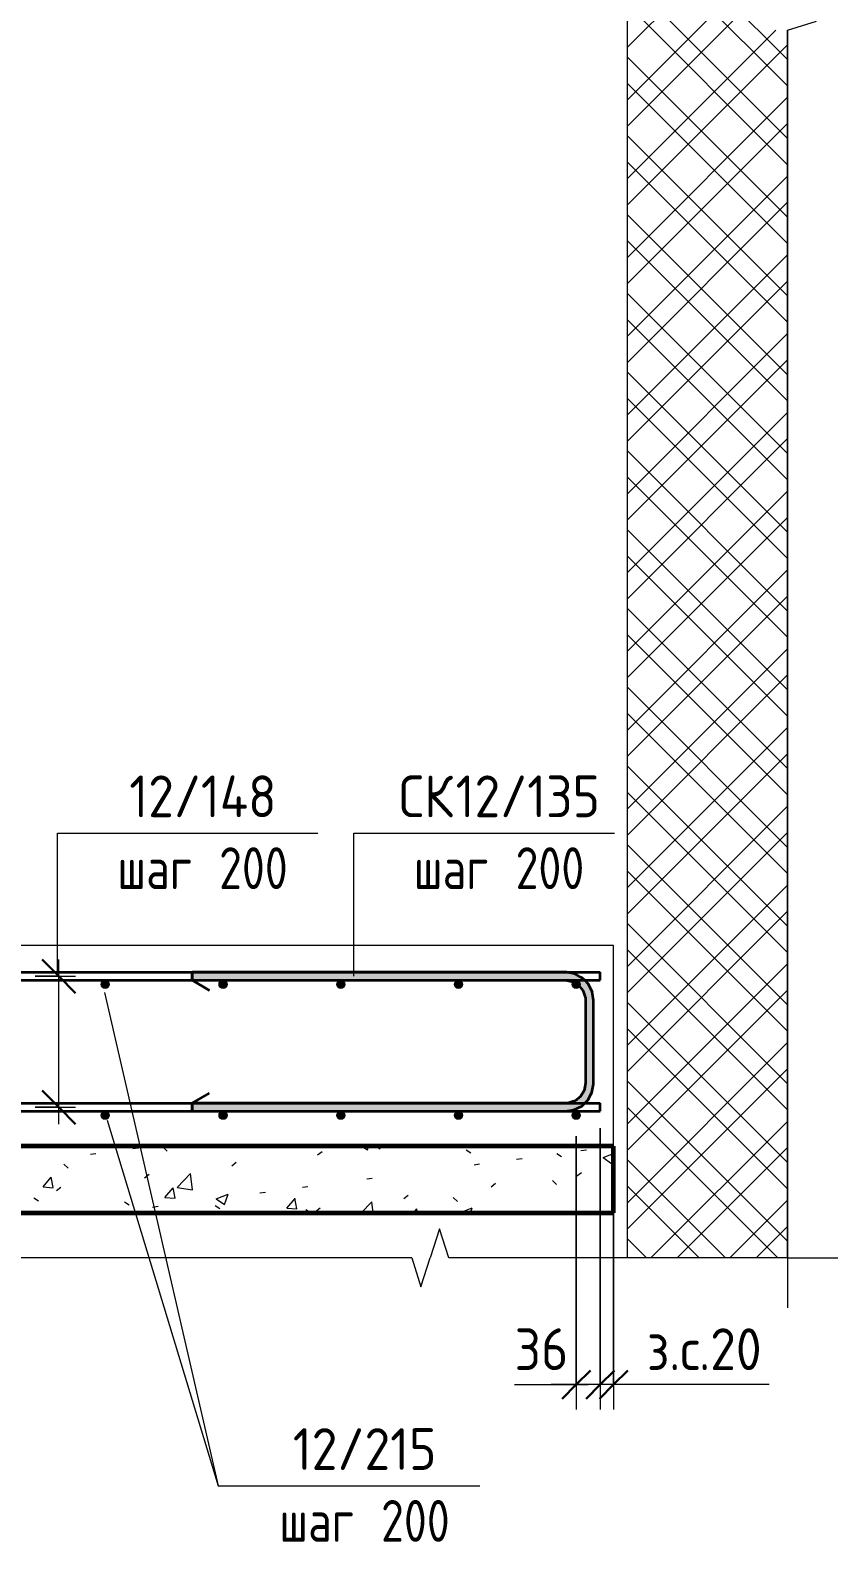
# Model space of a CAD drawing. Header units: millimetres. Extents: x -420 to 46222, y -4716 to 36443.
# Drawn here: x 40462 to 41669, y -3702 to -1440 of the extents above; entities that cross this region are included whole.
import ezdxf

# ---------------------------------------------------------------- set-up
doc = ezdxf.new("R2010")
doc.units = ezdxf.units.MM
for name, color, linetype, lineweight in [('AA_Dim', 7, 'Continuous', 9), ('AA_Dim-25', 7, 'Continuous', 9), ('AA_Linii', 7, 'Continuous', 9), ('AA_Oformlenie', 7, 'Continuous', 9), ('AA_Vinoska', 7, 'Continuous', 9), ('AF_Pokritie', 7, 'Continuous', 9), ('AF_Stena', 7, 'Continuous', 20), ('AF_Stena_Опалубка', 253, 'Continuous', 20), ('KR_Armatura', 7, 'Continuous', 20), ('KR_Armatura_Tonkie', 7, 'Continuous', 20), ('KR_Fundament', 7, 'Continuous', 20)]:
    doc.layers.add(name, color=color, linetype=linetype, lineweight=lineweight)
doc.styles.add('ISOCPEUR_6', font='isocpeur.ttf', dxfattribs={"width": 0.9, "height": 62.5})
doc.styles.add('ISOCPEUR_7', font='isocpeur.ttf', dxfattribs={"width": 0.85, "height": 62.5})
doc.styles.add('ISOCPEUR_8', font='isocpeur.ttf', dxfattribs={"width": 0.8, "height": 62.5})
doc.dimstyles.new('00_Точн_3_знака__прозр__2', dxfattribs={"dimscale": 304.8, "dimtxt": 62.248823, "dimasz": 0.139436, "dimexe": 0.123031, "dimexo": 0.082021, "dimgap": 0.008202, "dimtad": 1, "dimdec": 3, "dimrnd": 0.001, "dimdsep": 46, "dimtxsty": 'ISOCPEUR_6', "dimblk1": 'OBLIQUE', "dimblk2": 'OBLIQUE', "dimsah": 1, "dimcen": 0.09, "dimdle": 0.123031, "dimazin": 0, "dimtfac": 1, "dimtdec": 4, "dimtix": 1, "dimtmove": 1, "dimatfit": 3, "dimfxl": 1, "dimtvp": 1, "dimtolj": 1, "dimtzin": 0, "dimlwd": 18, "dimlwe": 18, "dimarcsym": 2})
doc.dimstyles.new('10_Раскладка_арматуры_с_засечками_3', dxfattribs={"dimscale": 304.8, "dimtxt": 0.18, "dimasz": 0.164042, "dimexe": 0.082021, "dimexo": 0, "dimgap": 0, "dimtad": 1, "dimdec": 3, "dimrnd": 0.001, "dimdsep": 46, "dimtxsty": 'ISOCPEUR_7', "dimblk1": 'OBLIQUE', "dimblk2": 'OBLIQUE', "dimsah": 1, "dimcen": 0.09, "dimdle": 0.082021, "dimazin": 0, "dimtfac": 1, "dimtdec": 4, "dimtix": 1, "dimtmove": 0, "dimatfit": 3, "dimfxl": 1, "dimtvp": 1, "dimtolj": 1, "dimtzin": 0, "dimlwd": 18, "dimlwe": 18, "dimarcsym": 2})

# ---------------------------------------------------------------- blocks, each defined once
blk = doc.blocks.new('350_Стержень П торец СК-СГ _НесАрм_РабПлоск_ - 350_Стержень П торец СК-СГ _НесАрм_РабПлоск_-4078482-2-2 Армирование')
at = {"layer": 'KR_Armatura_Tonkie', "lineweight": 35}
for p, q in [((3328.8, -2850), (2770.8, -2850)), ((2770.8, -2861.8), (2770.8, -2850.2)), ((2770.8, -2850.2), (2770.8, -2861.8)), ((2770.8, -2862), (3328.8, -2862)), ((2770.8, -2862), (2796.8, -2877)), ((3328.8, -2862), (3338.3, -2863.7)), ((3340.9, -2864.8), (3347.3, -2868.7)), ((3349.2, -2870.1), (3355.1, -2877.7)), ((3355.9, -2879.5), (3358.2, -2887)), ((3358.8, -2892), (3358.8, -3016)), ((3370.8, -3016), (3370.8, -2892)), ((3356, -3028), (3352.1, -3034.5)), ((3358.8, -3016), (3357.1, -3025.5)), ((2770.8, -3046), (2796.8, -3031)), ((3328.8, -3046), (2770.8, -3046)), ((2770.8, -3046.2), (2770.8, -3055)), ((2770.8, -3055), (2770.8, -3046.2)), ((3341.3, -3043), (3333.8, -3045.3)), ((3350.7, -3036.4), (3343.1, -3042.3)), ((2770.8, -3055.2), (2770.8, -3057.8)), ((2770.8, -3057.8), (2770.8, -3055.2)), ((2770.8, -3058), (3328.8, -3058))]:
    blk.add_line(p, q, dxfattribs=at)
at = {"layer": 'KR_Armatura_Tonkie', "lineweight": 35, "flags": 128}
for points in [[(3333.2, -2850.6), (3330.4, -2850), (3328.8, -2850)], [(3345.6, -2853.9), (3343, -2852.5), (3341.5, -2852.2)], [(3355.9, -2860.3), (3354.2, -2858.6), (3352.2, -2857.5)], [(3363.9, -2869.3), (3363.2, -2867.8), (3361.2, -2865.7)], [(3369, -2880.2), (3368.9, -2879.3), (3367.5, -2876.6)], [(3367, -3032.7), (3368.4, -3030.1), (3368.7, -3028.6)], [(3370.2, -3020.4), (3370.8, -3017.5), (3370.8, -3016)], [(3351.5, -3051.1), (3353, -3050.3), (3355.1, -3048.3)], [(3360.5, -3043.1), (3362.3, -3041.4), (3363.3, -3039.4)], [(3340.7, -3056.2), (3341.5, -3056), (3344.2, -3054.7)]]:
    blk.add_lwpolyline(points, dxfattribs=at)
blk = doc.blocks.new('350_Стержень П торец СК-СГ _НесАрм_РабПлоск_ - 350_Стержень П торец СК-СГ _НесАрм_РабПлоск_-V15-2-2 Армирование')
at = {"layer": 'KR_Armatura_Tonkie', "lineweight": 35}
for points in [[(2961.7, -2862), (3328.8, -2861.8), (3328.8, -2850), (2770.8, -2850.2), (2770.8, -2862), (2941.1, -2862)], [(3370.8, -2892), (3369.4, -2881.1), (3364.9, -2870.7), (3358.1, -2862), (3349, -2855.3), (3339.7, -2851.4), (3328.8, -2850.2), (3328.8, -2862), (3336.6, -2863), (3344, -2866.1), (3350, -2870.8), (3354.9, -2877.3), (3357.8, -2884.3), (3359, -2892), (3370.6, -2892)], [(3364.8, -3016), (3370.8, -3016), (3370.6, -2892), (3358.8, -2892), (3359, -3016), (3363.3, -3016)], [(3328.8, -3058), (3339.7, -3056.6), (3349.8, -3052.4), (3358.5, -3045.7), (3365.2, -3037), (3369.4, -3026.9), (3370.6, -3016), (3358.8, -3016), (3357.5, -3024.4), (3354.3, -3031.7), (3350, -3037.2), (3343.5, -3042.1), (3336.5, -3045), (3328.8, -3046.2), (3328.8, -3057.8)], [(2796.4, -3058), (3328.8, -3057.8), (3328.8, -3046), (2770.8, -3046.2), (2770.8, -3058), (2775.8, -3058)]]:
    blk.add_hatch(color=256, dxfattribs=at).paths.add_polyline_path(points)
for p, q in [((3328.8, -2850), (2770.8, -2850)), ((2770.8, -2862), (2770.8, -2850)), ((2770.8, -2850.2), (2770.8, -2861.8)), ((2770.8, -2862), (3328.8, -2862)), ((2770.8, -2862), (2796.8, -2877)), ((3358.8, -2892), (3358.8, -3016)), ((3370.8, -3016), (3370.8, -2892)), ((2770.8, -3046), (2796.8, -3031)), ((3328.8, -3046), (2770.8, -3046)), ((2770.8, -3058), (2770.8, -3046)), ((2770.8, -3046.2), (2770.8, -3055)), ((2770.8, -3055.2), (2770.8, -3057.8)), ((2770.8, -3058), (3328.8, -3058))]:
    blk.add_line(p, q, dxfattribs=at)
at = {"layer": 'KR_Armatura_Tonkie', "lineweight": 35, "flags": 128}
for points in [[(3357.6, -2862), (3354.2, -2858.6), (3343, -2852.5), (3330.4, -2850), (3328.8, -2850)], [(3328.8, -2862), (3339.5, -2864), (3348.7, -2869.6), (3355.4, -2878.1), (3358.6, -2888.5), (3358.8, -2892)], [(3370.8, -2892), (3368.9, -2879.3), (3363.2, -2867.8), (3357.6, -2862)], [(3358.8, -3016), (3356.9, -3026.7), (3351.3, -3035.9), (3342.7, -3042.6), (3332.4, -3045.8), (3328.8, -3046)], [(3357.5, -3046), (3362.3, -3041.4), (3368.4, -3030.1), (3370.8, -3017.5), (3370.8, -3016)], [(3328.8, -3058), (3341.5, -3056), (3353, -3050.3), (3357.5, -3046)]]:
    blk.add_lwpolyline(points, dxfattribs=at)
blk = doc.blocks.new('011_Прямоугольник обрыва _ЭлУзла_ - 011_Прямоугольник обрыва _ЭлУзла_-4189075-2-2 Армирование')
at = {"layer": 'AA_Oformlenie'}
for p, q in [((3660.8, -1440.5), (3660.8, -3277.3)), ((3098.9, -3277.3), (2085.7, -3277.3)), ((3660.8, -3277.3), (3154.6, -3277.3))]:
    blk.add_line(p, q, dxfattribs=at)
blk = doc.blocks.new('DIMBLOCK85-2-2 Армирование')
at = {"layer": 'AA_Dim-25', "lineweight": 30}
for p, q in [((40504.6, -2856), (40479.6, -2831)), ((40504.6, -2856), (40529.6, -2881)), ((40504.6, -3052), (40479.6, -3027)), ((40504.6, -3052), (40529.6, -3077))]:
    blk.add_line(p, q, dxfattribs=at)
at = {"layer": 'AA_Dim-25', "lineweight": 18}
for p, q in [((40504.6, -3077), (40504.6, -2831)), ((40469.3, -2856), (40529.6, -2856)), ((40504.6, -2856), (40469.3, -2856)), ((40469.3, -3052), (40529.6, -3052)), ((40504.6, -3052), (40469.3, -3052))]:
    blk.add_line(p, q, dxfattribs=at)
blk = doc.blocks.new('_Oblique')
at = {"color": 0, "linetype": 'ByBlock', "lineweight": -2}
blk.add_line((-0.5, -0.5), (0.5, 0.5), dxfattribs=at)
blk = doc.blocks.new('042_М_Арматуры - Диам длина поз _ Комментарий-3662934-2-2 Армирование')
at = {"layer": 'AA_Vinoska'}
blk.add_line((2608.7, -2641.8), (2958.7, -2641.8), dxfattribs=at)
blk = doc.blocks.new('DIMBLOCK108-2-2 Армирование')
at = {"layer": 'AA_Dim-25', "lineweight": 18}
for p, q in [((41314, -3083), (41314, -3504.3)), ((41314, -3466.8), (41314, -3083)), ((41334, -3135), (41334, -3504.3)), ((41334, -3466.8), (41334, -3135)), ((41371.5, -3466.8), (41314, -3466.8)), ((41358.6, -3466.8), (41324, -3466.8)), ((41566.7, -3466.8), (41358.6, -3466.8))]:
    blk.add_line(p, q, dxfattribs=at)
at = {"layer": 'AA_Dim-25', "lineweight": 30}
for p, q in [((41314, -3466.8), (41335.3, -3445.6)), ((41334, -3466.8), (41355.3, -3445.6)), ((41314, -3466.8), (41292.8, -3488.1)), ((41334, -3466.8), (41312.8, -3488.1))]:
    blk.add_line(p, q, dxfattribs=at)
at = {"layer": 'AA_Dim-25', "color": 0, "lineweight": 18, "insert": (41383.6, -3382.7), "char_height": 62.5, "width": 219.786, "attachment_point": 1, "line_spacing_factor": 1.149209, "style": 'ISOCPEUR_6'}
blk.add_mtext('з.с.20', dxfattribs=at)
blk = doc.blocks.new('DIMBLOCK109-2-2 Армирование')
at = {"layer": 'AA_Dim-25', "lineweight": 18}
for p, q in [((41278, -3095), (41278, -3504.3)), ((41278, -3466.8), (41278, -3095)), ((41314, -3083), (41314, -3504.3)), ((41314, -3466.8), (41314, -3083)), ((41185.9, -3466.8), (41289.9, -3466.8)), ((41314, -3466.8), (41240.5, -3466.8)), ((41289.9, -3466.8), (41296, -3466.8))]:
    blk.add_line(p, q, dxfattribs=at)
at = {"layer": 'AA_Dim-25', "lineweight": 30}
for p, q in [((41278, -3466.8), (41299.3, -3445.6)), ((41314, -3466.8), (41335.3, -3445.6)), ((41278, -3466.8), (41256.8, -3488.1)), ((41314, -3466.8), (41292.8, -3488.1))]:
    blk.add_line(p, q, dxfattribs=at)
at = {"layer": 'AA_Dim-25', "color": 0, "lineweight": 18, "insert": (41185.9, -3382.7), "char_height": 62.5, "width": 94.81, "attachment_point": 1, "line_spacing_factor": 1.149209, "style": 'ISOCPEUR_6'}
blk.add_mtext('36', dxfattribs=at)

msp = doc.modelspace()

# ---------------------------------------------------------------- hatches: boundary and pattern name
at = {"layer": 'AA_Oformlenie'}
h = msp.add_hatch(dxfattribs=at)
h.set_pattern_fill('FP_16', color=250, style=0, pattern_type=2)
h.set_pattern_definition([(135, (42073.945, 825), (-58.9331, -58.9331), []), (135, (42113.23, 825), (-58.9331, -58.9331), [])])
h.paths.add_polyline_path([(41594.0101, -3277.2851), (41594.0101, -1440.4638), (41573.9323, -1440.4638), (41573.9323, -1412.9638), (41594.0101, -1412.9638), (41550.685, -1398.8867), (41594.0101, -1384.8095), (41594.0101, 2288.1787), (41573.9323, 2288.1787), (41573.9323, 2315.6787), (41594.0101, 2315.6787), (41550.685, 2329.7559), (41594.0101, 2343.8331), (41594.0101, 3800), (41354.0101, 3800), (41354.0101, -3277.2851)])
at = {"layer": 'AF_Pokritie'}
h = msp.add_hatch(dxfattribs=at)
h.set_pattern_fill('FP_15', color=256, style=0, pattern_type=2)
h.set_pattern_definition([(50, (42073.94, 825), (182.1847, -15.939), [19.05, -209.55]), (355, (42073.94, 825), (-35.2424, 191.0566), [15.24, -167.64]), (100.451, (42089.13, 823.67), (146.9425, 175.117), [16.19, -178.09]), (46.184, (42073.94, 875.8), (271.079, -42.043), [28.575, -314.325]), (96.636, (42096.53, 872.3), (237.403, 247.427), [24.285, -267.135]), (351.184, (42073.94, 875.8), (237.405, 247.425), [22.86, -251.46]), (21, (42099.34, 863.1), (151.615, -102.2655), [19.05, -209.55]), (326, (42099.34, 863.1), (61.802, 184.188), [15.24, -167.64]), (71.451, (42111.98, 854.58), (213.417, 81.9214), [16.19, -178.09]), (37.5, (42073.945, 825), (3.0883, 84.5551), [8.382, -157.226, 8.382, -161.798, -168.275]), (37.5, (42073.945, 825), (3.0883, 84.5551), [-335.788, 8.382, -159.893]), (7.5, (42073.945, 825), (66.8194, 100.1807), [8.382, -88.646, 8.382, -153.416, -64.135]), (7.5, (42073.945, 825), (66.8194, 100.1807), [-258.826, 8.382, -55.753]), (327.5, (42017.3, 825), (135.5905, -5.7289), [8.382, -55.118, 8.382, -189.738, -262.89]), (327.5, (42017.3, 825), (135.5905, -5.7289), [-261.62, 8.382, -254.508]), (317.5, (41991.9, 825), (148.129, 25.4268), [8.382, -74.168, 8.382, -123.19, -186.69]), (317.5, (41991.9, 825), (148.129, 25.4268), [-214.122, 8.382, -178.308])])
h.paths.add_polyline_path([(41080.8607, -3210), (41334.0101, -3210), (41334.0101, -3110), (39694.0101, -3110), (39694.0101, -3210), (40419.6717, -3210)])
at = {"layer": 'AF_Stena', "lineweight": 9}
h = msp.add_hatch(dxfattribs=at)
h.set_pattern_fill('FP_14', color=256, style=0, pattern_type=2)
h.set_pattern_definition([(45, (42073.945, 825), (-58.9331, 58.9331), []), (45, (42113.23, 825), (-58.9331, 58.9331), [])])
h.paths.add_polyline_path([(41594.0101, -3277.2851), (41594.0101, -1440.4638), (41573.9323, -1440.4638), (41573.9323, -1412.9638), (41594.0101, -1412.9638), (41550.685, -1398.8867), (41594.0101, -1384.8095), (41594.0101, 2288.1787), (41573.9323, 2288.1787), (41573.9323, 2315.6787), (41594.0101, 2315.6787), (41550.685, 2329.7559), (41594.0101, 2343.8331), (41594.0101, 4180), (41354.0101, 4180), (41354.0101, -3277.2851)])
at = {"layer": 'KR_Armatura'}
h = msp.add_hatch(color=256, dxfattribs=at)
edge = h.paths.add_edge_path()
edge.add_arc((40574.0101, -2868), 6, 0, 360)
for points in [[(40571.0101, -2873.1962), (40577.0101, -2873.1962), (40580.0101, -2868), (40577.0101, -2862.8038), (40571.0101, -2862.8038), (40568.0101, -2868)], [(40750.2662, -2873.1962), (40753.0101, -2873.1962), (40756.0101, -2868), (40753.0101, -2862.8038), (40747.0101, -2862.8038), (40744.0101, -2868), (40747.0101, -2873.1962)], [(40929.0101, -2873.1962), (40932.0101, -2868), (40929.0101, -2862.8038), (40923.0101, -2862.8038), (40920.0101, -2868), (40923.0101, -2873.1962)], [(41101.5229, -2873.1962), (41105.0101, -2873.1962), (41108.0101, -2868), (41105.0101, -2862.8038), (41099.0101, -2862.8038), (41096.0101, -2868), (41099.0101, -2873.1962)], [(41281.0101, -2873.1962), (41284.0101, -2868), (41281.0101, -2862.8038), (41275.0101, -2862.8038), (41272.0101, -2868), (41275.0101, -2873.1962)], [(40571.0101, -3069.1962), (40577.0101, -3069.1962), (40580.0101, -3064), (40577.0101, -3058.8038), (40571.0101, -3058.8038), (40568.0101, -3064)], [(40750.2662, -3069.1962), (40753.0101, -3069.1962), (40756.0101, -3064), (40753.0101, -3058.8038), (40747.0101, -3058.8038), (40744.0101, -3064), (40747.0101, -3069.1962)], [(40923.0101, -3069.1962), (40929.0101, -3069.1962), (40932.0101, -3064), (40929.0101, -3058.8038), (40923.0101, -3058.8038), (40920.0101, -3064)], [(41101.5229, -3069.1962), (41105.0101, -3069.1962), (41108.0101, -3064), (41105.0101, -3058.8038), (41099.0101, -3058.8038), (41096.0101, -3064), (41099.0101, -3069.1962)], [(41275.0101, -3069.1962), (41281.0101, -3069.1962), (41284.0101, -3064), (41281.0101, -3058.8038), (41275.0101, -3058.8038), (41272.0101, -3064)]]:
    msp.add_hatch(color=256, dxfattribs=at).paths.add_polyline_path(points)
h = msp.add_hatch(color=256, dxfattribs=at)
edge = h.paths.add_edge_path()
edge.add_arc((40750.0101, -2868), 6, 0, 360)
h = msp.add_hatch(color=256, dxfattribs=at)
edge = h.paths.add_edge_path()
edge.add_arc((40926.0101, -2868), 6, 0, 360)
h = msp.add_hatch(color=256, dxfattribs=at)
edge = h.paths.add_edge_path()
edge.add_arc((41102.0101, -2868), 6, 0, 360)
h = msp.add_hatch(color=256, dxfattribs=at)
edge = h.paths.add_edge_path()
edge.add_arc((41278.0101, -2868), 6, 0, 360)
h = msp.add_hatch(color=256, dxfattribs=at)
edge = h.paths.add_edge_path()
edge.add_arc((40574.0101, -3064), 6, 0, 360)
h = msp.add_hatch(color=256, dxfattribs=at)
edge = h.paths.add_edge_path()
edge.add_arc((40750.0101, -3064), 6, 0, 360)
h = msp.add_hatch(color=256, dxfattribs=at)
edge = h.paths.add_edge_path()
edge.add_arc((40926.0101, -3064), 6, 0, 360)
h = msp.add_hatch(color=256, dxfattribs=at)
edge = h.paths.add_edge_path()
edge.add_arc((41102.0101, -3064), 6, 0, 360)
h = msp.add_hatch(color=256, dxfattribs=at)
edge = h.paths.add_edge_path()
edge.add_arc((41278.0101, -3064), 6, 0, 360)

# ---------------------------------------------------------------- linework, layer by layer
at = {"layer": 'AA_Linii'}
msp.add_line((41594.0101, -3277.2851), (41594.0101, -1440.4638), dxfattribs=at)
at = {"layer": 'AA_Vinoska'}
for p, q in [((41594.0101, -1440.4638), (41637.3113, -1426.7138)), ((40502.7466, -2641.825), (40541.8597, -2641.825)), ((40502.7466, -2848.0575), (40502.7466, -2641.825)), ((40945.7056, -2641.825), (40985.0926, -2641.825)), ((40945.7056, -2855.5736), (40945.7056, -2641.825)), ((40572.5657, -2880.4496), (40742.5517, -3618.4374)), ((40576.7117, -3071.1655), (40742.5517, -3618.4374)), ((41073.6611, -3233.9601), (41059.584, -3277.2851)), ((41087.7383, -3277.2851), (41073.6611, -3233.9601)), ((41032.084, -3277.2851), (41045.834, -3320.5864)), ((41045.834, -3320.5864), (41059.584, -3277.2851)), ((41594.0101, -3277.2851), (41669.0101, -3277.2851)), ((41594.0101, -3277.2851), (41594.0101, -3352.2851)), ((40742.5517, -3618.4374), (40784.0117, -3618.4374)), ((40742.5517, -3618.4374), (40784.0117, -3618.4374))]:
    msp.add_line(p, q, dxfattribs=at)
at = {"layer": 'AF_Pokritie', "lineweight": 60}
for p, q in [((41334.0101, -3110), (39694.0101, -3110)), ((41334.0101, -3210), (41334.0101, -3110)), ((39694.0101, -3210), (41334.0101, -3210))]:
    msp.add_line(p, q, dxfattribs=at)
at = {"layer": 'AF_Stena_Опалубка'}
msp.add_line((41354.0101, 4180), (41354.0101, -3277.2851), dxfattribs=at)
at = {"layer": 'KR_Armatura'}
for p, q in [((40571.0101, -2862.8038), (40568.0101, -2868)), ((40568.0101, -2868), (40571.0101, -2873.1962)), ((40577.0101, -2862.8038), (40571.0101, -2862.8038)), ((40580.0101, -2868), (40577.0101, -2862.8038)), ((40577.0101, -2873.1962), (40580.0101, -2868)), ((40747.0101, -2862.8038), (40744.0101, -2868)), ((40744.0101, -2868), (40747.0101, -2873.1962)), ((40753.0101, -2862.8038), (40747.0101, -2862.8038)), ((40756.0101, -2868), (40753.0101, -2862.8038)), ((40753.0101, -2873.1962), (40756.0101, -2868)), ((40923.0101, -2862.8038), (40920.0101, -2868)), ((40920.0101, -2868), (40923.0101, -2873.1962)), ((40929.0101, -2862.8038), (40923.0101, -2862.8038)), ((40932.0101, -2868), (40929.0101, -2862.8038)), ((40929.0101, -2873.1962), (40932.0101, -2868)), ((41099.0101, -2862.8038), (41096.0101, -2868)), ((41096.0101, -2868), (41099.0101, -2873.1962)), ((41105.0101, -2862.8038), (41099.0101, -2862.8038)), ((41108.0101, -2868), (41105.0101, -2862.8038)), ((41105.0101, -2873.1962), (41108.0101, -2868)), ((41275.0101, -2862.8038), (41272.0101, -2868)), ((41272.0101, -2868), (41275.0101, -2873.1962)), ((41281.0101, -2862.8038), (41275.0101, -2862.8038)), ((41284.0101, -2868), (41281.0101, -2862.8038)), ((41281.0101, -2873.1962), (41284.0101, -2868)), ((40571.0101, -2873.1962), (40577.0101, -2873.1962)), ((40747.0101, -2873.1962), (40750.2662, -2873.1962)), ((40750.2662, -2873.1962), (40753.0101, -2873.1962)), ((40923.0101, -2873.1962), (40929.0101, -2873.1962)), ((41099.0101, -2873.1962), (41101.5229, -2873.1962)), ((41101.5229, -2873.1962), (41105.0101, -2873.1962)), ((41275.0101, -2873.1962), (41281.0101, -2873.1962)), ((40571.0101, -3058.8038), (40568.0101, -3064)), ((40568.0101, -3064), (40571.0101, -3069.1962)), ((40577.0101, -3058.8038), (40571.0101, -3058.8038)), ((40571.0101, -3069.1962), (40577.0101, -3069.1962)), ((40580.0101, -3064), (40577.0101, -3058.8038)), ((40577.0101, -3069.1962), (40580.0101, -3064)), ((40747.0101, -3058.8038), (40744.0101, -3064)), ((40744.0101, -3064), (40747.0101, -3069.1962)), ((40753.0101, -3058.8038), (40747.0101, -3058.8038)), ((40747.0101, -3069.1962), (40750.2662, -3069.1962)), ((40750.2662, -3069.1962), (40753.0101, -3069.1962)), ((40756.0101, -3064), (40753.0101, -3058.8038)), ((40753.0101, -3069.1962), (40756.0101, -3064)), ((40923.0101, -3058.8038), (40920.0101, -3064)), ((40920.0101, -3064), (40923.0101, -3069.1962)), ((40929.0101, -3058.8038), (40923.0101, -3058.8038)), ((40923.0101, -3069.1962), (40929.0101, -3069.1962)), ((40932.0101, -3064), (40929.0101, -3058.8038)), ((40929.0101, -3069.1962), (40932.0101, -3064)), ((41099.0101, -3058.8038), (41096.0101, -3064)), ((41096.0101, -3064), (41099.0101, -3069.1962)), ((41105.0101, -3058.8038), (41099.0101, -3058.8038)), ((41099.0101, -3069.1962), (41101.5229, -3069.1962)), ((41101.5229, -3069.1962), (41105.0101, -3069.1962)), ((41108.0101, -3064), (41105.0101, -3058.8038)), ((41105.0101, -3069.1962), (41108.0101, -3064)), ((41275.0101, -3058.8038), (41272.0101, -3064)), ((41272.0101, -3064), (41275.0101, -3069.1962)), ((41281.0101, -3058.8038), (41275.0101, -3058.8038)), ((41275.0101, -3069.1962), (41281.0101, -3069.1962)), ((41284.0101, -3064), (41281.0101, -3058.8038)), ((41281.0101, -3069.1962), (41284.0101, -3064))]:
    msp.add_line(p, q, dxfattribs=at)
for centre in [(40574.0101, -2868), (40750.0101, -2868), (40926.0101, -2868), (41102.0101, -2868), (41278.0101, -2868), (40574.0101, -3064), (40750.0101, -3064), (40926.0101, -3064), (41102.0101, -3064), (41278.0101, -3064)]:
    msp.add_circle(centre, 6, dxfattribs=at)
at = {"layer": 'KR_Armatura_Tonkie', "lineweight": 35}
for p, q in [((39834.0101, -2850), (41314.0101, -2850)), ((39834.0101, -2862), (41314.0101, -2862)), ((41314.0101, -2862), (41314.0101, -2850)), ((39834.0101, -3046), (41314.0101, -3046)), ((41314.0101, -3058), (41314.0101, -3046)), ((39834.0101, -3058), (41314.0101, -3058))]:
    msp.add_line(p, q, dxfattribs=at)
at = {"layer": 'KR_Fundament'}
for p, q in [((41334.0101, -2810), (39794.0101, -2810)), ((41334.0101, -3110), (41334.0101, -2810)), ((39794.0101, -3110), (41334.0101, -3110))]:
    msp.add_line(p, q, dxfattribs=at)

# ---------------------------------------------------------------- block references
at = {"layer": 'AA_Oformlenie'}
msp.add_blockref('011_Прямоугольник обрыва _ЭлУзла_ - 011_Прямоугольник обрыва _ЭлУзла_-4189075-2-2 Армирование', (37933.187, 0), dxfattribs=at)
at = {"layer": 'AA_Vinoska'}
for p in [(37933.187, 0), (38376.42, 0), (38175.339, -976.6124), (38175.339, -976.6124)]:
    msp.add_blockref('042_М_Арматуры - Диам длина поз _ Комментарий-3662934-2-2 Армирование', p, dxfattribs=at)
at = {"layer": 'KR_Armatura_Tonkie', "lineweight": 35}
for name in ['350_Стержень П торец СК-СГ _НесАрм_РабПлоск_ - 350_Стержень П торец СК-СГ _НесАрм_РабПлоск_-4078482-2-2 Армирование', '350_Стержень П торец СК-СГ _НесАрм_РабПлоск_ - 350_Стержень П торец СК-СГ _НесАрм_РабПлоск_-4078482-2-2 Армирование', '350_Стержень П торец СК-СГ _НесАрм_РабПлоск_ - 350_Стержень П торец СК-СГ _НесАрм_РабПлоск_-4078482-2-2 Армирование', '350_Стержень П торец СК-СГ _НесАрм_РабПлоск_ - 350_Стержень П торец СК-СГ _НесАрм_РабПлоск_-V15-2-2 Армирование']:
    msp.add_blockref(name, (37933.187, 0), dxfattribs=at)

# ---------------------------------------------------------------- texts
at = {"layer": 'AA_Vinoska', "char_height": 62.5, "attachment_point": 1}
for s, insert, width, style in [('12/148', (40610.0007, -2555.4724), 268.765734, 'ISOCPEUR_6'), ('СК', (41012.9586, -2555.4724), 102.816422, 'ISOCPEUR_6'), ('12/135', (41097.7907, -2555.4724), 263.354344, 'ISOCPEUR_6'), (' 200', (40712.2861, -2662.9487), 166.751, 'ISOCPEUR_8'), (' 200', (41155.5191, -2662.9487), 166.751, 'ISOCPEUR_8'), ('шаг', (40591.9007, -2662.9487), 145.907125, 'ISOCPEUR_8'), ('шаг', (41035.1336, -2662.9487), 145.907125, 'ISOCPEUR_8'), ('12/215', (40854.4027, -3532.0848), 263.354344, 'ISOCPEUR_6'), ('12/215', (40854.4027, -3532.0848), 263.354344, 'ISOCPEUR_6'), (' 200', (40954.4381, -3639.5611), 166.751, 'ISOCPEUR_8'), ('шаг', (40834.0527, -3639.5611), 145.907125, 'ISOCPEUR_8')]:
    msp.add_mtext(s, dxfattribs=dict(at, insert=insert, width=width, style=style))

# ---------------------------------------------------------------- dimensions: what is measured, and where the dimension line sits
at = {"layer": 'AA_Dim', "lineweight": 18}
dim = msp.add_linear_dim(base=(40504.6389, -2856), p1=(40469.2836, -3052), p2=(40469.2836, -2856), angle=90, dimstyle='10_Раскладка_арматуры_с_засечками_3', override={"dimpost": '<>', "dimfxl": 196}, dxfattribs=at)
dim.commit()
dim.dimension.update_dxf_attribs({"geometry": 'DIMBLOCK85-2-2 Армирование', "text_midpoint": (40473.3889, -2954)})
for base, p1, p2, override, picture, middle in [((41278.0101, -3466.8067), (41314.0101, -3058), (41278.0101, -3070), {"dimpost": '<>', "dimfxl": 37.947332}, 'DIMBLOCK109-2-2 Армирование', (41233.3171, -3424.3198)), ((41314.0101, -3466.8067), (41334.0101, -3110), (41314.0101, -3058), {"dimpost": 'з.с.<>', "dimfxl": 55.713553}, 'DIMBLOCK108-2-2 Армирование', (41493.4489, -3424.3198))]:
    dim = msp.add_linear_dim(base=base, p1=p1, p2=p2, dimstyle='00_Точн_3_знака__прозр__2', override=override, dxfattribs=at)
    dim.commit()
    dim.dimension.update_dxf_attribs({"geometry": picture, "text_midpoint": middle, "dimtype": 160})

doc.saveas('drawing.dxf')
